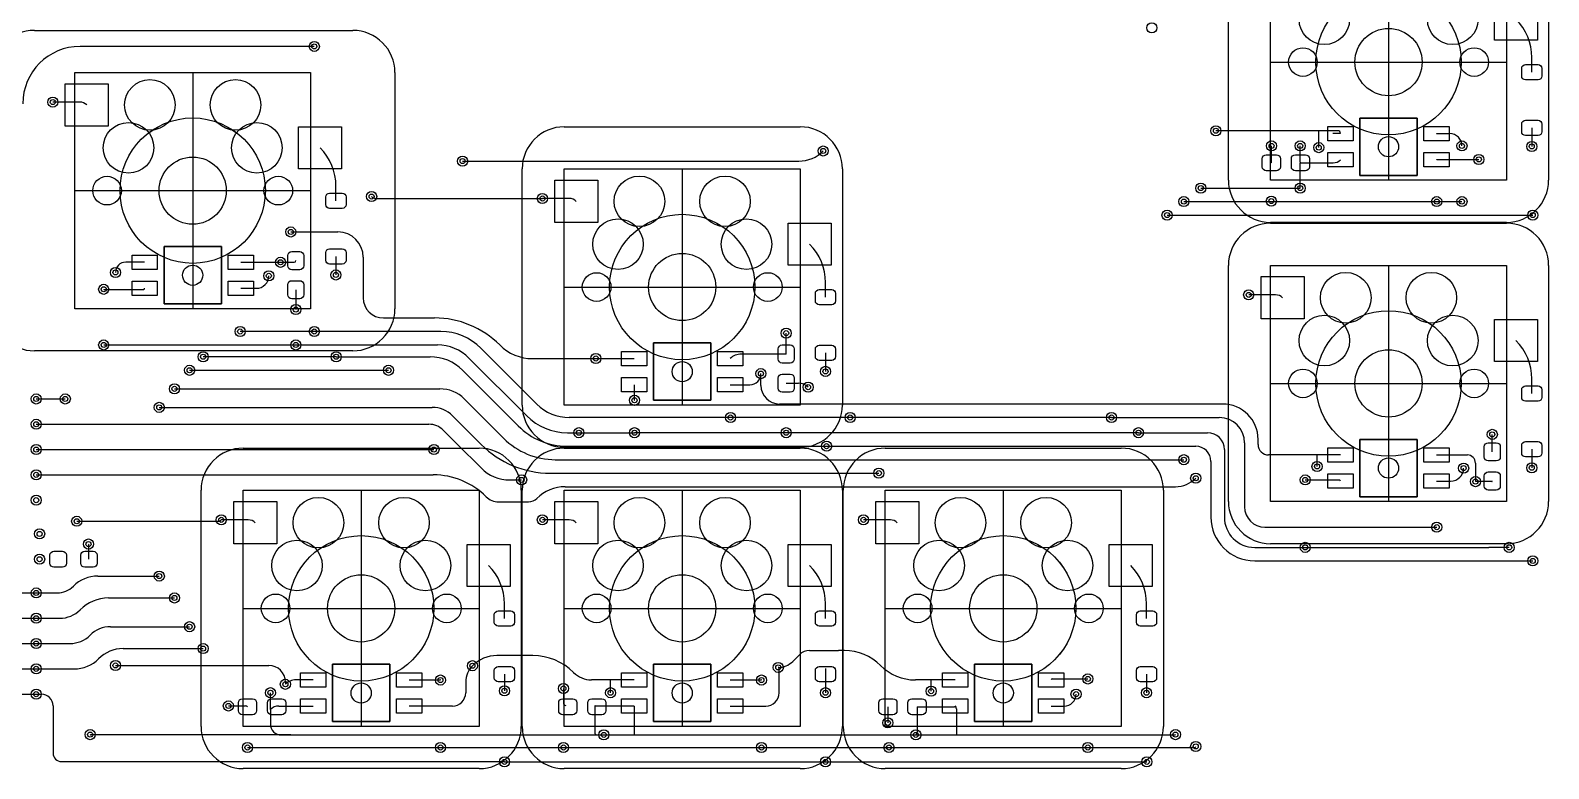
# Model space of a CAD drawing. Header units: millimetres. Extents: x -171 to 83, y -111 to 20.
# Drawn here: x -7.3 to 82.8, y -91.4 to -47.7 of the extents above; entities that cross this region are included whole.
import ezdxf

# ---------------------------------------------------------------- set-up
doc = ezdxf.new("R2010")
doc.units = ezdxf.units.MM
for name, color, linetype, lineweight, true_color in [('livello 1', 1, 'Continuous', 25, 0xff0000), ('livello 2', 3, 'Continuous', 25, 0x00ff00), ('livello 4', 18, 'Continuous', 25, 0x000000), ('livello 5', 18, 'Continuous', 25, 0x000000)]:
    doc.layers.add(name, color=color, linetype=linetype, lineweight=lineweight, true_color=true_color)

msp = doc.modelspace()

# ---------------------------------------------------------------- linework, layer by layer
at = {"layer": 'livello 1', "flags": 128}
for points in [[(73.343, -42.52945), (73.343, -56.52945)], [(66.3435, -49.52945), (80.3425, -49.52945)], [(2.382, -50.15015), (2.382, -64.15015)], [(31.431, -55.8648), (31.431, -69.8648)], [(-4.6175, -57.15015), (9.3815, -57.15015)], [(73.343, -61.57945), (73.343, -75.57945)], [(24.4315, -62.8648), (38.4305, -62.8648)], [(66.3435, -68.57945), (80.3425, -68.57945)], [(12.381, -74.91485), (12.381, -88.91485)], [(31.431, -74.91485), (31.431, -88.91485)], [(50.481, -74.91485), (50.481, -88.91485)], [(5.3815, -81.91485), (19.3805, -81.91485)], [(24.4315, -81.91485), (38.4305, -81.91485)], [(43.4815, -81.91485), (57.4805, -81.91485)]]:
    msp.add_lwpolyline(points, dxfattribs=at)
at = {"layer": 'livello 2'}
for centre in [(73.343, -49.52945), (2.382, -57.15015), (31.431, -62.8648), (73.343, -68.57945), (12.381, -81.91485), (31.431, -81.91485), (50.481, -81.91485)]:
    msp.add_circle(centre, 4.31138, dxfattribs=at)
at = {"layer": 'livello 4', "color": 133, "true_color": 0x37cbcb, "flags": 128}
for points in [[(82.178, -45.73945), (82.178, -48.23945), (79.628, -48.23945), (79.628, -45.73945), (82.178, -45.73945)], [(9.6, -48.60005), (-4.3, -48.60005)], [(81.843, -50.12945), (81.843, -49.25885)], [(82.218, -49.67945), (82.3041, -49.69665), (82.3771, -49.74545), (82.4259, -49.81835), (82.443, -49.90445), (82.443, -50.35445), (82.4259, -50.44065), (82.3771, -50.51355), (82.3041, -50.56235), (82.218, -50.57945), (81.468, -50.57945), (81.3819, -50.56235), (81.3089, -50.51355), (81.2601, -50.44065), (81.243, -50.35445), (81.243, -49.90445), (81.2601, -49.81835), (81.3089, -49.74545), (81.3819, -49.69665), (81.468, -49.67945), (82.218, -49.67945)], [(-2.633, -50.82015), (-2.633, -53.32015), (-5.183, -53.32015), (-5.183, -50.82015), (-2.633, -50.82015)], [(-4.3184, -51.90015), (-5.918, -51.90015)], [(82.218, -52.97945), (82.3041, -52.99665), (82.3771, -53.04545), (82.4259, -53.11835), (82.443, -53.20445), (82.443, -53.65445), (82.4259, -53.74065), (82.3771, -53.81355), (82.3041, -53.86235), (82.218, -53.87945), (81.468, -53.87945), (81.3819, -53.86235), (81.3089, -53.81355), (81.2601, -53.74065), (81.243, -53.65445), (81.243, -53.20445), (81.2601, -53.11835), (81.3089, -53.04545), (81.3819, -52.99665), (81.468, -52.97945), (82.218, -52.97945)], [(11.217, -53.36015), (11.217, -55.86015), (8.667, -55.86015), (8.667, -53.36015), (11.217, -53.36015)], [(69.2, -53.60005), (63.1, -53.60005)], [(70.322, -53.60005), (69.2, -53.60005)], [(69.2, -54.60005), (69.2, -53.60005)], [(71.243, -53.34605), (71.243, -54.19595), (69.743, -54.19595), (69.743, -53.34605), (71.243, -53.34605)], [(70.493, -53.77095), (70.029, -53.77095)], [(76.943, -53.34605), (76.943, -54.19595), (75.443, -54.19595), (75.443, -53.34605), (76.943, -53.34605)], [(76.193, -53.77095), (76.9709, -53.77095)], [(81.843, -53.42945), (81.843, -54.52945)], [(66.4, -55.46985), (66.4, -54.50005)], [(68.1, -55.46985), (68.1, -54.50005)], [(71.243, -54.89595), (71.243, -55.74595), (69.743, -55.74595), (69.743, -54.89595), (71.243, -54.89595)], [(76.943, -54.89595), (76.943, -55.74595), (75.443, -55.74595), (75.443, -54.89595), (76.943, -54.89595)], [(18.4, -55.40005), (38.3515, -55.40005)], [(66.925, -55.73755), (66.9069, -55.82845), (66.8554, -55.90545), (66.7784, -55.95695), (66.6875, -55.97505), (66.0875, -55.97505), (65.9966, -55.95695), (65.9196, -55.90545), (65.8681, -55.82845), (65.85, -55.73755), (65.85, -55.26255), (65.8681, -55.17165), (65.9196, -55.09465), (65.9966, -55.04315), (66.0875, -55.02505), (66.6875, -55.02505), (66.7784, -55.04315), (66.8554, -55.09465), (66.9069, -55.17165), (66.925, -55.26255), (66.925, -55.73755)], [(68.65, -55.73755), (68.6319, -55.82845), (68.5804, -55.90545), (68.5034, -55.95695), (68.4125, -55.97505), (67.8125, -55.97505), (67.7216, -55.95695), (67.6446, -55.90545), (67.5931, -55.82845), (67.575, -55.73755), (67.575, -55.26255), (67.5931, -55.17165), (67.6446, -55.09465), (67.7216, -55.04315), (67.8125, -55.02505), (68.4125, -55.02505), (68.5034, -55.04315), (68.5804, -55.09465), (68.6319, -55.17165), (68.65, -55.26255), (68.65, -55.73755)], [(68.1, -57.00005), (68.1, -55.53025)], [(68.1125, -55.50005), (70.0607, -55.50005)], [(76.2139, -55.30005), (78.7, -55.30005)], [(26.416, -56.53485), (26.416, -59.03485), (23.866, -59.03485), (23.866, -56.53485), (26.416, -56.53485)], [(11.257, -57.30025), (11.3431, -57.31735), (11.4161, -57.36615), (11.4649, -57.43905), (11.482, -57.52515), (11.482, -57.97515), (11.4649, -58.06135), (11.4161, -58.13425), (11.3431, -58.18305), (11.257, -58.20015), (10.507, -58.20015), (10.4209, -58.18305), (10.3479, -58.13425), (10.2991, -58.06135), (10.282, -57.97515), (10.282, -57.52515), (10.2991, -57.43905), (10.3479, -57.36615), (10.4209, -57.31735), (10.507, -57.30025), (11.257, -57.30025)], [(10.882, -57.75015), (10.882, -56.87955)], [(13.2772, -57.61485), (23.131, -57.61485)], [(24.7306, -57.61485), (23.131, -57.61485)], [(62.2, -57.00005), (67.1, -57.00005)], [(67.1, -57.00005), (68.1, -57.00005)], [(67.1, -57.00005), (67.4, -57.00005)], [(67.4, -57.00005), (68.1, -57.00005)], [(61.2, -57.80005), (76.2, -57.80005)], [(76.2, -57.80005), (77.7, -57.80005)], [(40.266, -59.07485), (40.266, -61.57485), (37.716, -61.57485), (37.716, -59.07485), (40.266, -59.07485)], [(60.2, -58.60005), (81.9, -58.60005)], [(8.2, -59.60005), (11, -59.60005)], [(-1.218, -61.81665), (-1.218, -60.96675), (0.282, -60.96675), (0.282, -61.81665), (-1.218, -61.81665)], [(4.482, -61.81665), (4.482, -60.96675), (5.982, -60.96675), (5.982, -61.81665), (4.482, -61.81665)], [(8.7375, -60.76255), (8.8284, -60.78065), (8.9054, -60.83215), (8.9569, -60.90915), (8.975, -61.00005), (8.975, -61.60005), (8.9569, -61.69095), (8.9054, -61.76795), (8.8284, -61.81945), (8.7375, -61.83755), (8.2625, -61.83755), (8.1716, -61.81945), (8.0946, -61.76795), (8.0431, -61.69095), (8.025, -61.60005), (8.025, -61.00005), (8.0431, -60.90915), (8.0946, -60.83215), (8.1716, -60.78065), (8.2625, -60.76255), (8.7375, -60.76255)], [(11.257, -60.60015), (11.3431, -60.61735), (11.4161, -60.66615), (11.4649, -60.73905), (11.482, -60.82515), (11.482, -61.27515), (11.4649, -61.36135), (11.4161, -61.43425), (11.3431, -61.48305), (11.257, -61.50015), (10.507, -61.50015), (10.4209, -61.48305), (10.3479, -61.43425), (10.2991, -61.36135), (10.282, -61.27515), (10.282, -60.82515), (10.2991, -60.73905), (10.3479, -60.66615), (10.4209, -60.61735), (10.507, -60.60015), (11.257, -60.60015)], [(10.882, -61.05015), (10.882, -62.15015)], [(12.5, -61.10005), (12.5, -63.50005)], [(-0.468, -61.39165), (-1.5917, -61.39165)], [(5.232, -61.39165), (8.4083, -61.39165)], [(-2.9, -63.00005), (-2.8982, -63.00185)], [(-2.8982, -63.00185), (-0.5102, -63.00185)], [(-1.218, -63.36665), (-1.218, -62.51665), (0.282, -62.51665), (0.282, -63.36665), (-1.218, -63.36665)], [(4.482, -63.36665), (4.482, -62.51665), (5.982, -62.51665), (5.982, -63.36665), (4.482, -63.36665)], [(5.232, -62.94165), (6.1583, -62.94165)], [(8.7375, -62.48755), (8.8284, -62.50565), (8.9054, -62.55715), (8.9569, -62.63415), (8.975, -62.72505), (8.975, -63.32505), (8.9569, -63.41595), (8.9054, -63.49295), (8.8284, -63.54445), (8.7375, -63.56255), (8.2625, -63.56255), (8.1716, -63.54445), (8.0946, -63.49295), (8.0431, -63.41595), (8.025, -63.32505), (8.025, -62.72505), (8.0431, -62.63415), (8.0946, -62.55715), (8.1716, -62.50565), (8.2625, -62.48755), (8.7375, -62.48755)], [(8.5, -63.02505), (8.5, -64.20005)], [(40.306, -63.01485), (40.3921, -63.03195), (40.4651, -63.08075), (40.5139, -63.15375), (40.531, -63.23985), (40.531, -63.68985), (40.5139, -63.77595), (40.4651, -63.84895), (40.3921, -63.89775), (40.306, -63.91485), (39.556, -63.91485), (39.4699, -63.89775), (39.3969, -63.84895), (39.3481, -63.77595), (39.331, -63.68985), (39.331, -63.23985), (39.3481, -63.15375), (39.3969, -63.08075), (39.4699, -63.03195), (39.556, -63.01485), (40.306, -63.01485)], [(39.931, -63.46485), (39.931, -62.59425)], [(68.328, -62.24945), (68.328, -64.74945), (65.778, -64.74945), (65.778, -62.24945), (68.328, -62.24945)], [(66.6426, -63.32945), (65.043, -63.32945)], [(13.7, -64.70005), (16.7373, -64.70005)], [(82.178, -64.78945), (82.178, -67.28945), (79.628, -67.28945), (79.628, -64.78945), (82.178, -64.78945)], [(17.1, -65.50005), (5.2, -65.50005)], [(37.6, -66.83755), (37.6, -65.60005)], [(-2.9, -66.30005), (16.9, -66.30005)], [(22.8, -69.80005), (19.4899, -66.48995)], [(37.8375, -66.30005), (37.9284, -66.31815), (38.0054, -66.36965), (38.0569, -66.44665), (38.075, -66.53755), (38.075, -67.13755), (38.0569, -67.22845), (38.0054, -67.30545), (37.9284, -67.35695), (37.8375, -67.37505), (37.3625, -67.37505), (37.2716, -67.35695), (37.1946, -67.30545), (37.1431, -67.22845), (37.125, -67.13755), (37.125, -66.53755), (37.1431, -66.44665), (37.1946, -66.36965), (37.2716, -66.31815), (37.3625, -66.30005), (37.8375, -66.30005)], [(40.306, -66.31485), (40.3921, -66.33195), (40.4651, -66.38075), (40.5139, -66.45375), (40.531, -66.53985), (40.531, -66.98985), (40.5139, -67.07595), (40.4651, -67.14895), (40.3921, -67.19775), (40.306, -67.21485), (39.556, -67.21485), (39.4699, -67.19775), (39.3969, -67.14895), (39.3481, -67.07595), (39.331, -66.98985), (39.331, -66.53985), (39.3481, -66.45375), (39.3969, -66.38075), (39.4699, -66.33195), (39.556, -66.31485), (40.306, -66.31485)], [(10.9, -67.00005), (3, -67.00005)], [(10.9, -67.00005), (16.4686, -67.00005)], [(18.7778, -67.07785), (22.2, -70.50005)], [(22.5466, -67.10635), (28.581, -67.10635)], [(27.831, -67.53135), (27.831, -66.68135), (29.331, -66.68135), (29.331, -67.53135), (27.831, -67.53135)], [(33.531, -67.53135), (33.531, -66.68135), (35.031, -66.68135), (35.031, -67.53135), (33.531, -67.53135)], [(37.6, -66.83755), (34.9299, -66.83755)], [(39.931, -66.76485), (39.931, -67.86485)], [(2.2, -67.80005), (14, -67.80005)], [(18.4, -67.80005), (21.6979, -71.09795)], [(27.831, -69.08135), (27.831, -68.23135), (29.331, -68.23135), (29.331, -69.08135), (27.831, -69.08135)], [(33.531, -69.08135), (33.531, -68.23135), (35.031, -68.23135), (35.031, -69.08135), (33.531, -69.08135)], [(36.1, -68.70005), (36.1, -68.00005)], [(37.8375, -68.02505), (37.9284, -68.04315), (38.0054, -68.09465), (38.0569, -68.17165), (38.075, -68.26255), (38.075, -68.86255), (38.0569, -68.95345), (38.0054, -69.03045), (37.9284, -69.08195), (37.8375, -69.10005), (37.3625, -69.10005), (37.2716, -69.08195), (37.1946, -69.03045), (37.1431, -68.95345), (37.125, -68.86255), (37.125, -68.26255), (37.1431, -68.17165), (37.1946, -68.09465), (37.2716, -68.04315), (37.3625, -68.02505), (37.8375, -68.02505)], [(81.843, -69.17945), (81.843, -68.30885)], [(1.3, -68.90005), (17.0515, -68.90005)], [(28.581, -68.65635), (28.581, -69.56185)], [(34.281, -68.65635), (35.4437, -68.65635)], [(37.6, -68.56255), (38.3266, -68.56255)], [(82.218, -68.72945), (82.3041, -68.74665), (82.3771, -68.79545), (82.4259, -68.86835), (82.443, -68.95445), (82.443, -69.40445), (82.4259, -69.49065), (82.3771, -69.56355), (82.3041, -69.61235), (82.218, -69.62945), (81.468, -69.62945), (81.3819, -69.61235), (81.3089, -69.56355), (81.2601, -69.49065), (81.243, -69.40445), (81.243, -68.95445), (81.2601, -68.86835), (81.3089, -68.79545), (81.3819, -68.74665), (81.468, -68.72945), (82.218, -68.72945)], [(-6.9, -69.50005), (-5.178, -69.50005)], [(0.4, -70.00005), (16.5929, -70.00005)], [(18.5, -69.50005), (20.8272, -71.82725)], [(63.5, -69.80005), (37.2, -69.80005)], [(-6.9, -71.00005), (16.4, -71.00005)], [(17.8, -70.50005), (19.5029, -72.20295)], [(56.9, -70.60005), (24.7314, -70.60005)], [(56.9, -70.60005), (63.3, -70.60005)], [(17.2536, -71.35365), (18.1, -72.20005)], [(24.6142, -71.50005), (28.6, -71.50005)], [(37.6, -71.50005), (28.6, -71.50005)], [(58.5, -71.50005), (37.6, -71.50005)], [(58.5, -71.50005), (62.6, -71.50005)], [(65.6, -72.20005), (65.6, -71.90005)], [(79.5, -72.63755), (79.5, -71.60005)], [(82.218, -72.02945), (82.3041, -72.04665), (82.3771, -72.09545), (82.4259, -72.16835), (82.443, -72.25445), (82.443, -72.70445), (82.4259, -72.79065), (82.3771, -72.86355), (82.3041, -72.91235), (82.218, -72.92945), (81.468, -72.92945), (81.3819, -72.91235), (81.3089, -72.86355), (81.2601, -72.79065), (81.243, -72.70445), (81.243, -72.25445), (81.2601, -72.16835), (81.3089, -72.09545), (81.3819, -72.04665), (81.468, -72.02945), (82.218, -72.02945)], [(-6.9, -72.50005), (16.7, -72.50005)], [(18.1, -72.20005), (19.4929, -73.59295)], [(24.6, -72.30005), (40, -72.30005)], [(40, -72.30005), (61.9, -72.30005)], [(63.6, -72.50005), (63.6, -76.50005)], [(64.8, -72.10005), (64.8, -74.30005)], [(69.1, -72.82095), (66.2209, -72.82095)], [(70.493, -72.82095), (69.1, -72.82095)], [(69.1, -73.50005), (69.1, -72.82095)], [(69.743, -73.24595), (69.743, -72.39595), (71.243, -72.39595), (71.243, -73.24595), (69.743, -73.24595)], [(75.443, -73.24595), (75.443, -72.39595), (76.943, -72.39595), (76.943, -73.24595), (75.443, -73.24595)], [(76.193, -72.82095), (78.0209, -72.82095)], [(79.2625, -73.17505), (79.1716, -73.15695), (79.0946, -73.10545), (79.0431, -73.02845), (79.025, -72.93755), (79.025, -72.33755), (79.0431, -72.24665), (79.0946, -72.16965), (79.1716, -72.11815), (79.2625, -72.10005), (79.7375, -72.10005), (79.8284, -72.11815), (79.9054, -72.16965), (79.9569, -72.24665), (79.975, -72.33755), (79.975, -72.93755), (79.9569, -73.02845), (79.9054, -73.10545), (79.8284, -73.15695), (79.7375, -73.17505), (79.2625, -73.17505)], [(81.843, -72.47945), (81.843, -73.57945)], [(23.9, -73.10005), (61.2, -73.10005)], [(62.8, -73.20005), (62.8, -76.50005)], [(78.5, -73.30005), (78.5, -74.40005)], [(79.2625, -74.90005), (79.1716, -74.88195), (79.0946, -74.83045), (79.0431, -74.75345), (79.025, -74.66255), (79.025, -74.06255), (79.0431, -73.97165), (79.0946, -73.89465), (79.1716, -73.84315), (79.2625, -73.82505), (79.7375, -73.82505), (79.8284, -73.84315), (79.9054, -73.89465), (79.9569, -73.97165), (79.975, -74.06255), (79.975, -74.66255), (79.9569, -74.75345), (79.9054, -74.83045), (79.8284, -74.88195), (79.7375, -74.90005), (79.2625, -74.90005)], [(-6.9, -74.00005), (16.6615, -74.00005)], [(21.2, -74.30005), (21.9, -74.30005)], [(23.6, -73.90005), (43.1, -73.90005)], [(24.4899, -74.70005), (25.2, -74.70005)], [(25.2, -74.70005), (60.6929, -74.70005)], [(64.8, -74.30005), (64.8, -75.90005)], [(68.4, -74.30005), (68.401, -74.29905)], [(68.401, -74.29905), (70.4364, -74.29905)], [(69.743, -74.79595), (69.743, -73.94595), (71.243, -73.94595), (71.243, -74.79595), (69.743, -74.79595)], [(75.443, -74.79595), (75.443, -73.94595), (76.943, -73.94595), (76.943, -74.79595), (75.443, -74.79595)], [(76.193, -74.37095), (77.029, -74.37095)], [(79.4625, -74.40005), (78.5, -74.40005)], [(7.366, -75.58485), (7.366, -78.08485), (4.816, -78.08485), (4.816, -75.58485), (7.366, -75.58485)], [(20.5243, -75.60005), (22.3172, -75.60005)], [(26.416, -75.58485), (26.416, -78.08485), (23.866, -78.08485), (23.866, -75.58485), (26.416, -75.58485)], [(45.466, -75.58485), (45.466, -78.08485), (42.916, -78.08485), (42.916, -75.58485), (45.466, -75.58485)], [(-4.5, -76.75005), (3.8754, -76.75005)], [(5.6806, -76.66495), (4.081, -76.66495)], [(24.7306, -76.66495), (23.131, -76.66495)], [(43.7806, -76.66495), (42.181, -76.66495)], [(66, -77.10005), (76.2, -77.10005)], [(-3.775, -79.00005), (-3.775, -78.16045)], [(21.216, -78.12485), (21.216, -80.62485), (18.666, -80.62485), (18.666, -78.12485), (21.216, -78.12485)], [(40.266, -78.12485), (40.266, -80.62485), (37.716, -80.62485), (37.716, -78.12485), (40.266, -78.12485)], [(59.316, -78.12485), (59.316, -80.62485), (56.766, -80.62485), (56.766, -78.12485), (59.316, -78.12485)], [(65.4, -78.30005), (79.3, -78.30005)], [(80.5, -78.30005), (79.3, -78.30005)], [(-6.0875, -78.76255), (-6.0694, -78.67165), (-6.0179, -78.59465), (-5.9409, -78.54315), (-5.85, -78.52505), (-5.35, -78.52505), (-5.2591, -78.54315), (-5.1821, -78.59465), (-5.1306, -78.67165), (-5.1125, -78.76255), (-5.1125, -79.23755), (-5.1306, -79.32845), (-5.1821, -79.40545), (-5.2591, -79.45695), (-5.35, -79.47505), (-5.85, -79.47505), (-5.9409, -79.45695), (-6.0179, -79.40545), (-6.0694, -79.32845), (-6.0875, -79.23755), (-6.0875, -78.76255)], [(-4.2625, -78.76255), (-4.2444, -78.67165), (-4.1929, -78.59465), (-4.1159, -78.54315), (-4.025, -78.52505), (-3.525, -78.52505), (-3.4341, -78.54315), (-3.3571, -78.59465), (-3.3056, -78.67165), (-3.2875, -78.76255), (-3.2875, -79.23755), (-3.3056, -79.32845), (-3.3571, -79.40545), (-3.4341, -79.45695), (-3.525, -79.47505), (-4.025, -79.47505), (-4.1159, -79.45695), (-4.1929, -79.40545), (-4.2444, -79.32845), (-4.2625, -79.23755), (-4.2625, -78.76255)], [(65.4, -79.10005), (81.9, -79.10005)], [(-3.2515, -80.00005), (0.4, -80.00005)], [(-8.4, -81.00005), (-5.6657, -81.00005)], [(-2.6101, -81.30005), (1.3, -81.30005)], [(20.881, -82.51485), (20.881, -81.64425)], [(39.931, -82.51485), (39.931, -81.64425)], [(58.981, -82.51485), (58.981, -81.64425)], [(-8.4, -82.50005), (-5.5071, -82.50005)], [(21.256, -82.06495), (21.3421, -82.08205), (21.4151, -82.13085), (21.4639, -82.20375), (21.481, -82.28995), (21.481, -82.73985), (21.4639, -82.82605), (21.4151, -82.89895), (21.3421, -82.94775), (21.256, -82.96485), (20.506, -82.96485), (20.4199, -82.94775), (20.3469, -82.89895), (20.2981, -82.82605), (20.281, -82.73985), (20.281, -82.28995), (20.2981, -82.20375), (20.3469, -82.13085), (20.4199, -82.08205), (20.506, -82.06495), (21.256, -82.06495)], [(40.306, -82.06495), (40.3921, -82.08205), (40.4651, -82.13085), (40.5139, -82.20375), (40.531, -82.28995), (40.531, -82.73985), (40.5139, -82.82605), (40.4651, -82.89895), (40.3921, -82.94775), (40.306, -82.96485), (39.556, -82.96485), (39.4699, -82.94775), (39.3969, -82.89895), (39.3481, -82.82605), (39.331, -82.73985), (39.331, -82.28995), (39.3481, -82.20375), (39.3969, -82.13085), (39.4699, -82.08205), (39.556, -82.06495), (40.306, -82.06495)], [(59.356, -82.06495), (59.4421, -82.08205), (59.5151, -82.13085), (59.5639, -82.20375), (59.581, -82.28995), (59.581, -82.73985), (59.5639, -82.82605), (59.5151, -82.89895), (59.4421, -82.94775), (59.356, -82.96485), (58.606, -82.96485), (58.5199, -82.94775), (58.4469, -82.89895), (58.3981, -82.82605), (58.381, -82.73985), (58.381, -82.28995), (58.3981, -82.20375), (58.4469, -82.13085), (58.5199, -82.08205), (58.606, -82.06495), (59.356, -82.06495)], [(-2.4929, -83.00005), (2.2, -83.00005)], [(-8.4, -84.00005), (-6.9, -84.00005)], [(-6.9, -84.00005), (-4.9071, -84.00005)], [(-1.7515, -84.30005), (3, -84.30005)], [(37.9846, -85.06135), (38.381, -84.66495)], [(38.9846, -84.41495), (40.7, -84.41495)], [(41.0631, -84.41495), (40.7, -84.41495)], [(-8.4, -85.50005), (-6.9, -85.50005)], [(-6.9, -85.50005), (-4.6485, -85.50005)], [(-2.2, -85.30005), (6.9, -85.30005)], [(21.256, -85.36485), (21.3421, -85.38205), (21.4151, -85.43085), (21.4639, -85.50375), (21.481, -85.58985), (21.481, -86.03995), (21.4639, -86.12605), (21.4151, -86.19895), (21.3421, -86.24775), (21.256, -86.26485), (20.506, -86.26485), (20.4199, -86.24775), (20.3469, -86.19895), (20.2981, -86.12605), (20.281, -86.03995), (20.281, -85.58985), (20.2981, -85.50375), (20.3469, -85.43085), (20.4199, -85.38205), (20.506, -85.36485), (21.256, -85.36485)], [(22.5668, -84.71485), (20.4295, -84.71485)], [(37.181, -86.91495), (37.181, -85.46485)], [(40.306, -85.36485), (40.3921, -85.38205), (40.4651, -85.43085), (40.5139, -85.50375), (40.531, -85.58985), (40.531, -86.03995), (40.5139, -86.12605), (40.4651, -86.19895), (40.3921, -86.24775), (40.306, -86.26485), (39.556, -86.26485), (39.4699, -86.24775), (39.3969, -86.19895), (39.3481, -86.12605), (39.331, -86.03995), (39.331, -85.58985), (39.3481, -85.50375), (39.3969, -85.43085), (39.4699, -85.38205), (39.556, -85.36485), (40.306, -85.36485)], [(39.931, -85.47035), (39.931, -86.57035)], [(59.356, -85.36485), (59.4421, -85.38205), (59.5151, -85.43085), (59.5639, -85.50375), (59.581, -85.58985), (59.581, -86.03995), (59.5639, -86.12605), (59.5151, -86.19895), (59.4421, -86.24775), (59.356, -86.26485), (58.606, -86.26485), (58.5199, -86.24775), (58.4469, -86.19895), (58.3981, -86.12605), (58.381, -86.03995), (58.381, -85.58985), (58.3981, -85.50375), (58.4469, -85.43085), (58.5199, -85.38205), (58.606, -85.36485), (59.356, -85.36485)], [(7.881, -86.28105), (7.881, -86.41495)], [(9.531, -86.15645), (8.5051, -86.15645)], [(10.281, -85.73135), (10.281, -86.58135), (8.781, -86.58135), (8.781, -85.73135), (10.281, -85.73135)], [(15.981, -85.73135), (15.981, -86.58135), (14.481, -86.58135), (14.481, -85.73135), (15.981, -85.73135)], [(15.231, -86.15645), (17.0725, -86.15645)], [(18.581, -86.28055), (18.581, -86.91495)], [(20.881, -85.81495), (20.881, -86.80005)], [(27.181, -86.15645), (26.0469, -86.15645)], [(27.181, -86.91495), (27.181, -86.15645)], [(28.581, -86.15645), (27.181, -86.15645)], [(29.331, -85.73135), (29.331, -86.58135), (27.831, -86.58135), (27.831, -85.73135), (29.331, -85.73135)], [(35.031, -85.73135), (35.031, -86.58135), (33.531, -86.58135), (33.531, -85.73135), (35.031, -85.73135)], [(34.281, -86.15645), (36.1225, -86.15645)], [(39.931, -85.81495), (39.931, -86.91495)], [(46.2, -86.15645), (45.2674, -86.15645)], [(47.631, -86.15645), (46.2, -86.15645)], [(46.2, -86.82455), (46.2, -86.15645)], [(48.381, -85.73135), (48.381, -86.58135), (46.881, -86.58135), (46.881, -85.73135), (48.381, -85.73135)], [(54.081, -85.73135), (54.081, -86.58135), (52.581, -86.58135), (52.581, -85.73135), (54.081, -85.73135)], [(53.3873, -86.10005), (55.5, -86.10005)], [(58.981, -85.81495), (58.981, -86.91495)], [(-8.4, -87.00005), (-6.6, -87.00005)], [(6.175, -87.98755), (6.1569, -88.07845), (6.1054, -88.15545), (6.0284, -88.20695), (5.9375, -88.22505), (5.3375, -88.22505), (5.2466, -88.20695), (5.1696, -88.15545), (5.1181, -88.07845), (5.1, -87.98755), (5.1, -87.51255), (5.1181, -87.42165), (5.1696, -87.34465), (5.2466, -87.29315), (5.3375, -87.27505), (5.9375, -87.27505), (6.0284, -87.29315), (6.1054, -87.34465), (6.1569, -87.42165), (6.175, -87.51255), (6.175, -87.98755)], [(7.9, -87.98755), (7.8819, -88.07845), (7.8304, -88.15545), (7.7534, -88.20695), (7.6625, -88.22505), (7.0625, -88.22505), (6.9716, -88.20695), (6.8946, -88.15545), (6.8431, -88.07845), (6.825, -87.98755), (6.825, -87.51255), (6.8431, -87.42165), (6.8946, -87.34465), (6.9716, -87.29315), (7.0625, -87.27505), (7.6625, -87.27505), (7.7534, -87.29315), (7.8304, -87.34465), (7.8819, -87.42165), (7.9, -87.51255), (7.9, -87.98755)], [(6.9935, -87.91495), (6.9935, -86.91495)], [(10.281, -87.28145), (10.281, -88.13135), (8.781, -88.13135), (8.781, -87.28145), (10.281, -87.28145)], [(15.981, -87.28145), (15.981, -88.13135), (14.481, -88.13135), (14.481, -87.28145), (15.981, -87.28145)], [(25.175, -87.98755), (25.1569, -88.07845), (25.1054, -88.15545), (25.0284, -88.20695), (24.9375, -88.22505), (24.3375, -88.22505), (24.2466, -88.20695), (24.1696, -88.15545), (24.1181, -88.07845), (24.1, -87.98755), (24.1, -87.51255), (24.1181, -87.42165), (24.1696, -87.34465), (24.2466, -87.29315), (24.3375, -87.27505), (24.9375, -87.27505), (25.0284, -87.29315), (25.1054, -87.34465), (25.1569, -87.42165), (25.175, -87.51255), (25.175, -87.98755)], [(24.381, -86.66495), (24.381, -87.52735)], [(26.9, -87.98755), (26.8819, -88.07845), (26.8304, -88.15545), (26.7534, -88.20695), (26.6625, -88.22505), (26.0625, -88.22505), (25.9716, -88.20695), (25.8946, -88.15545), (25.8431, -88.07845), (25.825, -87.98755), (25.825, -87.51255), (25.8431, -87.42165), (25.8946, -87.34465), (25.9716, -87.29315), (26.0625, -87.27505), (26.6625, -87.27505), (26.7534, -87.29315), (26.8304, -87.34465), (26.8819, -87.42165), (26.9, -87.51255), (26.9, -87.98755)], [(29.331, -87.28145), (29.331, -88.13135), (27.831, -88.13135), (27.831, -87.28145), (29.331, -87.28145)], [(35.031, -87.28145), (35.031, -88.13135), (33.531, -88.13135), (33.531, -87.28145), (35.031, -87.28145)], [(44.175, -87.98755), (44.1569, -88.07845), (44.1054, -88.15545), (44.0284, -88.20695), (43.9375, -88.22505), (43.3375, -88.22505), (43.2466, -88.20695), (43.1696, -88.15545), (43.1181, -88.07845), (43.1, -87.98755), (43.1, -87.51255), (43.1181, -87.42165), (43.1696, -87.34465), (43.2466, -87.29315), (43.3375, -87.27505), (43.9375, -87.27505), (44.0284, -87.29315), (44.1054, -87.34465), (44.1569, -87.42165), (44.175, -87.51255), (44.175, -87.98755)], [(45.9, -87.98755), (45.8819, -88.07845), (45.8304, -88.15545), (45.7534, -88.20695), (45.6625, -88.22505), (45.0625, -88.22505), (44.9716, -88.20695), (44.8946, -88.15545), (44.8431, -88.07845), (44.825, -87.98755), (44.825, -87.51255), (44.8431, -87.42165), (44.8946, -87.34465), (44.9716, -87.29315), (45.0625, -87.27505), (45.6625, -87.27505), (45.7534, -87.29315), (45.8304, -87.34465), (45.8819, -87.42165), (45.9, -87.51255), (45.9, -87.98755)], [(48.381, -87.28145), (48.381, -88.13135), (46.881, -88.13135), (46.881, -87.28145), (48.381, -87.28145)], [(54.081, -87.28145), (54.081, -88.13135), (52.581, -88.13135), (52.581, -87.28145), (54.081, -87.28145)], [(-5.9, -87.70005), (-5.9, -90.50005)], [(4.5, -87.70005), (5.5168, -87.70005)], [(6.9935, -87.91495), (6.9935, -88.77735)], [(7.4969, -87.70635), (9.531, -87.70635)], [(17.7895, -87.70635), (15.231, -87.70635)], [(26.2435, -87.66495), (26.2435, -89.27735)], [(28.581, -87.70635), (26.285, -87.70635)], [(28.581, -87.70635), (28.581, -89.36485)], [(34.281, -87.70635), (36.3895, -87.70635)], [(43.6375, -87.75005), (43.6375, -88.70005)], [(45.3625, -87.75005), (47.5873, -87.75005)], [(45.3625, -87.75005), (45.3625, -89.26405)], [(47.7, -87.87295), (47.7, -89.41495)], [(53.331, -87.70635), (54.0936, -87.70635)], [(8.2, -89.41495), (-3.6641, -89.41495)], [(7.631, -89.41495), (8.2, -89.41495)], [(8.2, -89.41495), (26.381, -89.41495)], [(26.381, -89.41495), (26.781, -89.41495)], [(26.781, -89.41495), (28.631, -89.41495)], [(28.631, -89.41495), (45.3, -89.41495)], [(45.3, -89.41495), (47.7, -89.41495)], [(47.7, -89.41495), (60.662, -89.41495)], [(5.631, -90.16495), (43.7, -90.16495)], [(43.7, -90.16495), (55.5, -90.16495)], [(55.5, -90.16495), (61.8351, -90.16495)], [(-5.4, -91.00005), (20.8661, -91.00005)], [(20.881, -91.01485), (59, -91.01485)]]:
    msp.add_lwpolyline(points, dxfattribs=at)
for points in [[(81.843, -49.25885, 0.19890481), (80.903, -46.98955)], [(-4.3, -48.60005, 0.41421356), (-7.7, -52.00005)], [(-3.908, -52.07015, 0.19885549), (-4.3184, -51.90025)], [(70.493, -53.77095, 0.41421356), (70.3221, -53.60005)], [(76.193, -53.77095, 0.30634191), (76.216, -53.80145)], [(77.7, -54.50005, 0.41425374), (76.9709, -53.77105)], [(10.882, -56.87955, 0.19890481), (9.942, -54.61025)], [(38.3515, -55.40005, 0.19891175), (39.8, -54.80005)], [(66.3875, -55.50005, 0.19893569), (66.4, -55.46985)], [(68.1, -55.46985, 0.19893569), (68.1125, -55.50005)], [(68.1125, -55.50005, 0.19893569), (68.1, -55.53025)], [(70.0607, -55.50005, 0.19894134), (70.493, -55.32095)], [(76.2139, -55.30005, 0.41421356), (76.193, -55.32095)], [(13, -57.50005, 0.1989728), (13.2772, -57.61485)], [(25.141, -57.78485, 0.19891111), (24.7306, -57.61485)], [(12.5, -61.10005, 0.41421356), (11, -59.60005)], [(39.931, -62.59425, 0.19891291), (38.991, -60.32485)], [(-1.5917, -61.39165, 0.41416542), (-2.2, -62.00005)], [(8.4084, -61.39175, 0.41389437), (8.5, -61.30005)], [(-0.5102, -63.00185, 0.28805365), (-0.468, -62.94165)], [(6.1584, -62.94165, 0.41421356), (6.9, -62.20005)], [(12.5, -63.50005, 0.41421356), (13.7, -64.70005)], [(67.053, -63.49945, 0.19885549), (66.6426, -63.32955)], [(20.6, -66.30005, 0.19891203), (16.7373, -64.70005)], [(19.49, -66.48995, 0.19891461), (17.1, -65.50005)], [(18.7778, -67.07785, 0.19892089), (16.9, -66.30005)], [(20.6, -66.30005, 0.19891268), (22.5466, -67.10635)], [(81.843, -68.30885, 0.19890481), (80.903, -66.03955)], [(18.4, -67.80005, 0.19891284), (16.4686, -67.00005)], [(34.9299, -66.83755, 0.19891039), (34.281, -67.10635)], [(35.4437, -68.65635, 0.41421356), (36.1, -68.00005)], [(18.5, -69.50005, 0.19891175), (17.0515, -68.90005)], [(36.1, -68.70005, 0.41421356), (37.2, -69.80005)], [(38.9, -68.80005, 0.1989137), (38.3266, -68.56255)], [(17.8, -70.50005, 0.19891219), (16.5929, -70.00005)], [(22.8, -69.80005, 0.19891284), (24.7314, -70.60005)], [(28.581, -69.56185, 0.41421356), (28.6, -69.58085)], [(65.6, -71.90005, 0.41421356), (63.5, -69.80005)], [(17.2536, -71.35365, 0.19892777), (16.4, -71.00005)], [(21.6979, -71.09795, 0.19891208), (24.6, -72.30005)], [(22.2, -70.50005, 0.19891219), (24.6142, -71.50005)], [(64.8, -72.10005, 0.41421356), (63.3, -70.60005)], [(20.8272, -71.82725, 0.19891225), (23.9, -73.10005)], [(63.6, -72.50005, 0.41421356), (62.6, -71.50005)], [(19.5029, -72.20295, 0.19891561), (23.6, -73.90005)], [(62.8, -73.20005, 0.41421356), (61.9, -72.30005)], [(65.6, -72.20005, 0.41411924), (66.2209, -72.82095)], [(78.5, -73.30005, 0.41421356), (78.021, -72.82105)], [(19.4929, -73.59295, 0.19891254), (21.2, -74.30005)], [(77.0291, -74.37095, 0.41421356), (77.8, -73.60005)], [(19.8, -75.30005, 0.19891259), (16.6615, -74.00005)], [(24.4899, -74.70005, 0.19891144), (22.8, -75.40005)], [(60.6929, -74.70005, 0.19891219), (61.9, -74.20005)], [(70.493, -74.37095, 0.33145573), (70.4364, -74.29905)], [(79.4625, -74.40005, 0.41421356), (79.5, -74.36255)], [(19.8, -75.30005, 0.19891393), (20.5243, -75.60005)], [(22.3172, -75.60005, 0.19890958), (22.8, -75.40005)], [(62.8, -76.50005, 0.41421356), (65.4, -79.10005)], [(63.6, -76.50005, 0.41421356), (65.4, -78.30005)], [(64.8, -75.90005, 0.41421356), (66, -77.10005)], [(3.8754, -76.75005, 0.19897248), (4.081, -76.66485)], [(6.091, -76.83485, 0.19885549), (5.6806, -76.66495)], [(25.141, -76.83485, 0.19885549), (24.7306, -76.66495)], [(44.191, -76.83485, 0.19885549), (43.7806, -76.66495)], [(-3.775, -78.16045, 0.19893569), (-3.8, -78.10005)], [(-3.2515, -80.00005, 0.19891175), (-4.7, -80.60005)], [(20.881, -81.64425, 0.19890481), (19.941, -79.37495)], [(39.931, -81.64425, 0.19890481), (38.991, -79.37495)], [(58.981, -81.64425, 0.19890481), (58.041, -79.37495)], [(-5.6657, -81.00005, 0.19891284), (-4.7, -80.60005)], [(-2.6101, -81.30005, 0.19890244), (-4.3, -82.00005)], [(-5.5071, -82.50005, 0.19891219), (-4.3, -82.00005)], [(-4.9071, -84.00005, 0.19891219), (-3.7, -83.50005)], [(-2.4929, -83.00005, 0.19891219), (-3.7, -83.50005)], [(-1.7515, -84.30005, 0.19891175), (-3.2, -84.90005)], [(38.9846, -84.41485, 0.19892742), (38.381, -84.66495)], [(43.2, -85.30005, 0.19891354), (41.0631, -84.41495)], [(-4.6485, -85.50005, 0.19891175), (-3.2, -84.90005)], [(7.881, -86.28105, 0.41421356), (6.9, -85.30005)], [(18.981, -85.31485, 0.19891284), (18.581, -86.28055)], [(20.4295, -84.71495, 0.19891175), (18.981, -85.31495)], [(24.981, -85.71485, 0.19890273), (22.5668, -84.71495)], [(37.131, -85.41485, 0.19891885), (37.9846, -85.06135)], [(37.181, -85.46485, 0.41362848), (37.131, -85.41495)], [(43.2, -85.30005, 0.19890666), (45.2674, -86.15635)], [(8.5051, -86.15635, 0.19892587), (7.881, -86.41495)], [(17.081, -86.16485, 0.40745719), (17.0725, -86.15635)], [(24.981, -85.71485, 0.19892738), (26.0469, -86.15635)], [(36.131, -86.16485, 0.40745719), (36.1225, -86.15635)], [(53.3874, -86.10005, 0.41421356), (53.331, -86.15645)], [(-5.9, -87.70005, 0.41421356), (-6.6, -87.00005)], [(17.7895, -87.70635, 0.41421356), (18.581, -86.91485)], [(36.3895, -87.70635, 0.41421356), (37.181, -86.91485)], [(54.0937, -87.70635, 0.41421356), (54.8, -87.00005)], [(5.6375, -87.75005, 0.19890958), (5.5168, -87.70005)], [(7.4969, -87.70635, 0.19892978), (6.9935, -87.91495)], [(24.381, -87.52745, 0.41378806), (24.5185, -87.66495)], [(26.2436, -87.66495, 0.41280443), (26.285, -87.70635)], [(47.5873, -87.75005, 0.41421356), (47.631, -87.70635)], [(47.7, -87.87295, 0.19880571), (47.631, -87.70645)], [(6.9936, -88.77745, 0.41425952), (7.631, -89.41495)], [(-3.7, -89.40005, 0.19906188), (-3.6641, -89.41485)], [(26.2435, -89.27745, 0.41378806), (26.381, -89.41495)], [(28.581, -89.36495, 0.41421356), (28.631, -89.41495)], [(45.3, -89.41495, 0.1989148), (45.3625, -89.26405)], [(60.662, -89.41495, 0.19927402), (60.6979, -89.40005)], [(-5.9, -90.50005, 0.41421356), (-5.4, -91.00005)], [(61.8352, -90.16485, 0.41421356), (61.9, -90.10005)], [(20.881, -91.01485, 0.41421356), (20.8662, -91.00005)]]:
    msp.add_lwpolyline(points, format="xyb", dxfattribs=at)
at = {"layer": 'livello 4', "color": 250, "true_color": 0x2f2d31, "flags": 128}
for points in [[(71.643, -56.24595), (71.643, -52.84605)], [(71.643, -52.84605), (75.043, -52.84605)], [(75.043, -52.84605), (71.643, -52.84605)], [(71.643, -52.84605), (71.643, -56.24595)], [(75.043, -52.84605), (75.043, -56.24595)], [(75.043, -56.24595), (75.043, -52.84605)], [(75.043, -56.24595), (71.643, -56.24595)], [(71.643, -56.24595), (75.043, -56.24595)], [(0.682, -60.46675), (4.082, -60.46675)], [(0.682, -63.86665), (0.682, -60.46675)], [(4.082, -60.46675), (0.682, -60.46675)], [(0.682, -60.46675), (0.682, -63.86665)], [(4.082, -60.46675), (4.082, -63.86665)], [(4.082, -63.86665), (4.082, -60.46675)], [(4.082, -63.86665), (0.682, -63.86665)], [(0.682, -63.86665), (4.082, -63.86665)], [(29.731, -66.18135), (33.131, -66.18135)], [(29.731, -69.58135), (29.731, -66.18135)], [(33.131, -66.18135), (29.731, -66.18135)], [(29.731, -66.18135), (29.731, -69.58135)], [(33.131, -66.18135), (33.131, -69.58135)], [(33.131, -69.58135), (33.131, -66.18135)], [(33.131, -69.58135), (29.731, -69.58135)], [(29.731, -69.58135), (33.131, -69.58135)], [(71.643, -71.89595), (75.043, -71.89595)], [(71.643, -75.29595), (71.643, -71.89595)], [(75.043, -71.89595), (71.643, -71.89595)], [(71.643, -71.89595), (71.643, -75.29595)], [(75.043, -71.89595), (75.043, -75.29595)], [(75.043, -75.29595), (75.043, -71.89595)], [(75.043, -75.29595), (71.643, -75.29595)], [(71.643, -75.29595), (75.043, -75.29595)], [(10.681, -88.63135), (10.681, -85.23135)], [(10.681, -85.23135), (14.081, -85.23135)], [(14.081, -85.23135), (10.681, -85.23135)], [(10.681, -85.23135), (10.681, -88.63135)], [(14.081, -85.23135), (14.081, -88.63135)], [(14.081, -88.63135), (14.081, -85.23135)], [(29.731, -88.63135), (29.731, -85.23135)], [(29.731, -85.23135), (33.131, -85.23135)], [(33.131, -85.23135), (29.731, -85.23135)], [(29.731, -85.23135), (29.731, -88.63135)], [(33.131, -85.23135), (33.131, -88.63135)], [(33.131, -88.63135), (33.131, -85.23135)], [(48.781, -88.63135), (48.781, -85.23135)], [(48.781, -85.23135), (52.181, -85.23135)], [(52.181, -85.23135), (48.781, -85.23135)], [(48.781, -85.23135), (48.781, -88.63135)], [(52.181, -85.23135), (52.181, -88.63135)], [(52.181, -88.63135), (52.181, -85.23135)], [(14.081, -88.63135), (10.681, -88.63135)], [(10.681, -88.63135), (14.081, -88.63135)], [(33.131, -88.63135), (29.731, -88.63135)], [(29.731, -88.63135), (33.131, -88.63135)], [(52.181, -88.63135), (48.781, -88.63135)], [(48.781, -88.63135), (52.181, -88.63135)]]:
    msp.add_lwpolyline(points, dxfattribs=at)
at = {"layer": 'livello 4', "color": 18, "true_color": 0x000000}
for centre, radius in [((69.533, -46.98945), 1.5), ((77.153, -46.98945), 1.5), ((73.343, -49.52945), 1.9939), ((73.343, -49.52945), 1.9939), ((9.6, -48.60005), 0.15), ((68.263, -49.52945), 0.8509), ((68.263, -49.52945), 0.8509), ((78.423, -49.52945), 0.8509), ((78.423, -49.52945), 0.8509), ((-0.158, -52.07015), 1.5), ((4.922, -52.07015), 1.5), ((-5.918, -51.90015), 0.15), ((-1.428, -54.61015), 1.5), ((6.192, -54.61015), 1.5), ((63.1, -53.60005), 0.15), ((39.8, -54.80005), 0.15), ((66.4, -54.50005), 0.15), ((68.1, -54.50005), 0.15), ((69.2, -54.60005), 0.15), ((77.7, -54.50005), 0.15), ((81.843, -54.52945), 0.15), ((2.382, -57.15015), 1.9939), ((2.382, -57.15015), 1.9939), ((18.4, -55.40005), 0.15), ((78.7, -55.30005), 0.15), ((-2.698, -57.15015), 0.8509), ((-2.698, -57.15015), 0.8509), ((7.462, -57.15015), 0.8509), ((7.462, -57.15015), 0.8509), ((28.891, -57.78485), 1.5), ((33.971, -57.78485), 1.5), ((13, -57.50005), 0.15), ((23.131, -57.61485), 0.15), ((61.2, -57.80005), 0.15), ((62.2, -57.00005), 0.15), ((66.3875, -57.76985), 0.15), ((68.1, -57.00005), 0.15), ((76.2, -57.80005), 0.15), ((77.7, -57.80005), 0.15), ((60.2, -58.60005), 0.15), ((81.9, -58.60005), 0.15), ((8.2, -59.60005), 0.15), ((27.621, -60.32485), 1.5), ((35.241, -60.32485), 1.5), ((7.6, -61.40005), 0.15), ((31.431, -62.86485), 1.9939), ((31.431, -62.86485), 1.9939), ((-2.2, -62.00005), 0.15), ((6.9, -62.20005), 0.15), ((10.882, -62.15015), 0.15), ((26.351, -62.86485), 0.8509), ((26.351, -62.86485), 0.8509), ((36.511, -62.86485), 0.8509), ((36.511, -62.86485), 0.8509), ((70.803, -63.49945), 1.5), ((75.883, -63.49945), 1.5), ((-2.9, -63.00005), 0.15), ((65.043, -63.32945), 0.15), ((8.5, -64.20005), 0.15), ((69.533, -66.03945), 1.5), ((77.153, -66.03945), 1.5), ((5.2, -65.50005), 0.15), ((9.6, -65.50005), 0.15), ((37.6, -65.60005), 0.15), ((-2.9, -66.30005), 0.15), ((8.5, -66.30005), 0.15), ((73.343, -68.57945), 1.9939), ((73.343, -68.57945), 1.9939), ((3, -67.00005), 0.15), ((10.9, -67.00005), 0.15), ((26.3, -67.10005), 0.15), ((2.2, -67.80005), 0.15), ((14, -67.80005), 0.15), ((36.1, -68.00005), 0.15), ((39.931, -67.86485), 0.15), ((68.263, -68.57945), 0.8509), ((68.263, -68.57945), 0.8509), ((78.423, -68.57945), 0.8509), ((78.423, -68.57945), 0.8509), ((-6.9, -69.50005), 0.15), ((-5.178, -69.50005), 0.15), ((1.3, -68.90005), 0.15), ((38.9, -68.80005), 0.15), ((0.4, -70.00005), 0.15), ((28.6, -69.58085), 0.15), ((-6.9, -71.00005), 0.15), ((34.3, -70.60005), 0.15), ((41.4, -70.60005), 0.15), ((56.9, -70.60005), 0.15), ((56.9, -70.60005), 0.15), ((25.3, -71.50005), 0.15), ((28.6, -71.50005), 0.15), ((37.6, -71.50005), 0.15), ((58.5, -71.50005), 0.15), ((79.5, -71.60005), 0.15), ((-6.9, -72.50005), 0.15), ((16.7, -72.50005), 0.15), ((40, -72.30005), 0.15), ((61.2, -73.10005), 0.15), ((-6.9, -74.00005), 0.15), ((43.1, -73.90005), 0.15), ((69.1, -73.50005), 0.15), ((77.8, -73.60005), 0.15), ((81.843, -73.57945), 0.15), ((21.9, -74.30005), 0.15), ((61.9, -74.20005), 0.15), ((68.4, -74.30005), 0.15), ((78.5, -74.40005), 0.15), ((-6.9, -75.50005), 0.15), ((9.841, -76.83485), 1.5), ((14.921, -76.83485), 1.5), ((28.891, -76.83485), 1.5), ((33.971, -76.83485), 1.5), ((47.941, -76.83485), 1.5), ((53.021, -76.83485), 1.5), ((4.081, -76.66495), 0.15), ((23.131, -76.66495), 0.15), ((42.181, -76.66495), 0.15), ((-6.7, -77.50005), 0.15), ((-4.5, -76.75005), 0.15), ((76.2, -77.10005), 0.15), ((-3.8, -78.10005), 0.15), ((8.571, -79.37485), 1.5), ((16.191, -79.37485), 1.5), ((27.621, -79.37485), 1.5), ((35.241, -79.37485), 1.5), ((46.671, -79.37485), 1.5), ((54.291, -79.37485), 1.5), ((68.4, -78.30005), 0.15), ((80.5, -78.30005), 0.15), ((-6.7, -79.00005), 0.15), ((81.9, -79.10005), 0.15), ((0.4, -80.00005), 0.15), ((12.381, -81.91495), 1.9939), ((12.381, -81.91495), 1.9939), ((31.431, -81.91495), 1.9939), ((31.431, -81.91495), 1.9939), ((50.481, -81.91495), 1.9939), ((50.481, -81.91495), 1.9939), ((-6.9, -81.00005), 0.15), ((7.301, -81.91495), 0.8509), ((7.301, -81.91495), 0.8509), ((17.461, -81.91495), 0.8509), ((17.461, -81.91495), 0.8509), ((26.351, -81.91495), 0.8509), ((26.351, -81.91495), 0.8509), ((36.511, -81.91495), 0.8509), ((36.511, -81.91495), 0.8509), ((45.401, -81.91495), 0.8509), ((45.401, -81.91495), 0.8509), ((55.561, -81.91495), 0.8509), ((55.561, -81.91495), 0.8509), ((1.3, -81.30005), 0.15), ((-6.9, -82.50005), 0.15), ((2.2, -83.00005), 0.15), ((-6.9, -84.00005), 0.15), ((3, -84.30005), 0.15), ((-6.9, -85.50005), 0.15), ((-2.2, -85.30005), 0.15), ((18.981, -85.31495), 0.15), ((37.131, -85.41495), 0.15), ((7.881, -86.41495), 0.15), ((17.081, -86.16495), 0.15), ((36.131, -86.16495), 0.15), ((55.5, -86.10005), 0.15), ((-6.9, -87.00005), 0.15), ((6.9935, -86.91495), 0.15), ((20.881, -86.80005), 0.15), ((24.381, -86.66495), 0.15), ((27.181, -86.91495), 0.15), ((39.931, -86.91495), 0.15), ((46.2, -86.82455), 0.15), ((54.8, -87.00005), 0.15), ((58.981, -86.91495), 0.15), ((4.5, -87.70005), 0.15), ((43.6375, -88.70005), 0.15), ((-3.7, -89.40005), 0.15), ((5.631, -90.16495), 0.15), ((17.081, -90.16495), 0.15), ((24.381, -90.16495), 0.15), ((26.781, -89.41495), 0.15), ((36.131, -90.16495), 0.15), ((43.7, -90.16495), 0.15), ((45.3, -89.41495), 0.15), ((55.5, -90.16495), 0.15), ((60.6979, -89.40005), 0.15), ((61.9, -90.10005), 0.15), ((20.881, -91.01485), 0.15), ((39.931, -91.01485), 0.15), ((59, -91.01485), 0.15)]:
    msp.add_circle(centre, radius, dxfattribs=at)
at = {"layer": 'livello 4', "color": 250, "true_color": 0x121212}
for centre in [(59.3, -47.50005), (9.6, -48.60005), (-5.918, -51.90015), (63.1, -53.60005), (39.8, -54.80005), (66.4, -54.50005), (68.1, -54.50005), (69.2, -54.60005), (77.7, -54.50005), (81.843, -54.52945), (18.4, -55.40005), (78.7, -55.30005), (62.2, -57.00005), (68.1, -57.00005), (13, -57.50005), (23.131, -57.61485), (61.2, -57.80005), (66.3875, -57.76985), (76.2, -57.80005), (77.7, -57.80005), (60.2, -58.60005), (81.9, -58.60005), (8.2, -59.60005), (7.6, -61.40005), (-2.2, -62.00005), (6.9, -62.20005), (10.882, -62.15015), (-2.9, -63.00005), (65.043, -63.32945), (8.5, -64.20005), (5.2, -65.50005), (9.6, -65.50005), (37.6, -65.60005), (-2.9, -66.30005), (8.5, -66.30005), (2.2, -67.80005), (3, -67.00005), (10.9, -67.00005), (14, -67.80005), (26.3, -67.10005), (39.931, -67.86485), (36.1, -68.00005), (-6.9, -69.50005), (-5.178, -69.50005), (1.3, -68.90005), (28.6, -69.58085), (38.9, -68.80005), (0.4, -70.00005), (-6.9, -71.00005), (34.3, -70.60005), (41.4, -70.60005), (56.9, -70.60005), (56.9, -70.60005), (25.3, -71.50005), (28.6, -71.50005), (37.6, -71.50005), (40, -72.30005), (58.5, -71.50005), (79.5, -71.60005), (-6.9, -72.50005), (16.7, -72.50005), (61.2, -73.10005), (-6.9, -74.00005), (43.1, -73.90005), (69.1, -73.50005), (77.8, -73.60005), (81.843, -73.57945), (21.9, -74.30005), (61.9, -74.20005), (68.4, -74.30005), (78.5, -74.40005), (-6.9, -75.50005), (-4.5, -76.75005), (4.081, -76.66495), (23.131, -76.66495), (42.181, -76.66495), (-6.7, -77.50005), (76.2, -77.10005), (-3.8, -78.10005), (68.4, -78.30005), (80.5, -78.30005), (-6.7, -79.00005), (81.9, -79.10005), (0.4, -80.00005), (-6.9, -81.00005), (1.3, -81.30005), (-6.9, -82.50005), (2.2, -83.00005), (-6.9, -84.00005), (3, -84.30005), (-6.9, -85.50005), (-2.2, -85.30005), (18.981, -85.31495), (37.131, -85.41495), (7.881, -86.41495), (17.081, -86.16495), (24.381, -86.66495), (36.131, -86.16495), (55.5, -86.10005), (-6.9, -87.00005), (6.9935, -86.91495), (20.881, -86.80005), (27.181, -86.91495), (39.931, -86.91495), (46.2, -86.82455), (54.8, -87.00005), (58.981, -86.91495), (4.5, -87.70005), (-3.7, -89.40005), (26.781, -89.41495), (43.6375, -88.70005), (45.3, -89.41495), (60.6979, -89.40005), (5.631, -90.16495), (17.081, -90.16495), (24.381, -90.16495), (36.131, -90.16495), (43.7, -90.16495), (55.5, -90.16495), (61.9, -90.10005), (20.881, -91.01485), (39.931, -91.01485), (59, -91.01485)]:
    msp.add_circle(centre, 0.3, dxfattribs=at)
at = {"layer": 'livello 4', "color": 133, "true_color": 0x37cbcb}
for centre in [(73.343, -54.54595), (2.382, -62.16665), (31.431, -67.88135), (73.343, -73.59595), (12.381, -86.93135), (31.431, -86.93135), (50.481, -86.93135)]:
    msp.add_circle(centre, 0.5991, dxfattribs=at)
at = {"layer": 'livello 5', "color": 250, "true_color": 0x3d3d3d, "flags": 128}
for points in [[(63.8425, -56.5293), (63.8425, -42.5296)], [(66.3425, -56.5293), (66.3425, -42.5296)], [(73.342, -42.5294), (73.342, -56.5294)], [(80.3425, -42.5296), (80.3425, -56.5293)], [(82.8425, -42.5296), (82.8425, -56.5293)], [(-6.9995, -47.6503), (6.9995, -47.6503)], [(-2.1175, -47.6503), (11.8815, -47.6503)], [(66.3425, -49.5294), (80.3415, -49.5294)], [(-4.6185, -50.1503), (9.3815, -50.1503)], [(-4.6185, -64.15), (-4.6185, -50.1503)], [(2.382, -50.1501), (2.382, -64.1501)], [(9.3815, -50.1503), (9.3815, -64.15)], [(14.3815, -50.1503), (14.3815, -64.15)], [(24.4315, -53.365), (38.4315, -53.365)], [(21.9315, -69.8646), (21.9315, -55.865)], [(24.4315, -69.8646), (24.4315, -55.865)], [(24.4315, -55.865), (38.4315, -55.865)], [(31.431, -55.8648), (31.431, -69.8648)], [(38.4315, -55.865), (38.4315, -69.8646)], [(40.9315, -55.865), (40.9315, -69.8646)], [(80.3425, -56.5293), (66.3425, -56.5293)], [(-4.6175, -57.1501), (9.3815, -57.1501)], [(80.3425, -59.0293), (66.3425, -59.0293)], [(66.3425, -59.0796), (80.3425, -59.0796)], [(63.8425, -75.5793), (63.8425, -61.5796)], [(66.3425, -61.5796), (80.3425, -61.5796)], [(66.3425, -75.5793), (66.3425, -61.5796)], [(73.342, -61.5794), (73.342, -75.5794)], [(80.3425, -61.5796), (80.3425, -75.5793)], [(82.8425, -61.5796), (82.8425, -75.5793)], [(24.4315, -62.8648), (38.4305, -62.8648)], [(9.3815, -64.15), (-4.6185, -64.15)], [(6.9995, -66.65), (-6.9995, -66.65)], [(11.8815, -66.65), (-2.1175, -66.65)], [(66.3425, -68.5794), (80.3415, -68.5794)], [(38.4315, -69.8646), (24.4315, -69.8646)], [(5.3815, -72.4151), (19.3815, -72.4151)], [(38.4315, -72.3646), (24.4315, -72.3646)], [(24.4315, -72.4151), (38.4315, -72.4151)], [(43.4815, -72.4151), (57.4815, -72.4151)], [(2.8815, -88.9146), (2.8815, -74.9151)], [(5.3815, -88.9146), (5.3815, -74.9151)], [(5.3815, -74.9151), (19.3815, -74.9151)], [(12.381, -74.9148), (12.381, -88.9148)], [(19.3815, -74.9151), (19.3815, -88.9146)], [(21.8815, -74.9151), (21.8815, -88.9146)], [(21.9315, -88.9146), (21.9315, -74.9151)], [(24.4315, -88.9146), (24.4315, -74.9151)], [(24.4315, -74.9151), (38.4315, -74.9151)], [(31.431, -74.9148), (31.431, -88.9148)], [(38.4315, -74.9151), (38.4315, -88.9146)], [(40.9315, -74.9151), (40.9315, -88.9146)], [(40.9815, -88.9146), (40.9815, -74.9151)], [(43.4815, -88.9146), (43.4815, -74.9151)], [(43.4815, -74.9151), (57.4815, -74.9151)], [(50.481, -74.9148), (50.481, -88.9148)], [(57.4815, -74.9151), (57.4815, -88.9146)], [(59.9815, -74.9151), (59.9815, -88.9146)], [(80.3425, -75.5793), (66.3425, -75.5793)], [(80.3425, -78.0793), (66.3425, -78.0793)], [(5.3815, -81.9148), (19.3805, -81.9148)], [(24.4315, -81.9148), (38.4305, -81.9148)], [(43.4815, -81.9148), (57.4805, -81.9148)], [(19.3815, -88.9146), (5.3815, -88.9146)], [(38.4315, -88.9146), (24.4315, -88.9146)], [(57.4815, -88.9146), (43.4815, -88.9146)], [(19.3815, -91.4146), (5.3815, -91.4146)], [(38.4315, -91.4146), (24.4315, -91.4146)], [(57.4815, -91.4146), (43.4815, -91.4146)]]:
    msp.add_lwpolyline(points, dxfattribs=at)
for points in [[(-6.9995, -47.6503, 0.41421356), (-9.4995, -50.1503)], [(14.3815, -50.1503, 0.41421356), (11.8815, -47.6503)], [(24.4315, -53.365, 0.41421356), (21.9315, -55.865)], [(40.9315, -55.865, 0.41421356), (38.4315, -53.365)], [(63.8425, -56.5293, 0.41421356), (66.3425, -59.0293)], [(80.3425, -59.0293, 0.41421356), (82.8425, -56.5293)], [(66.3425, -59.0796, 0.41421356), (63.8425, -61.5796)], [(82.8425, -61.5796, 0.41421356), (80.3425, -59.0796)], [(-9.4995, -64.15, 0.41421356), (-6.9995, -66.65)], [(11.8815, -66.65, 0.41421356), (14.3815, -64.15)], [(21.9315, -69.8646, 0.41421356), (24.4315, -72.3646)], [(38.4315, -72.3646, 0.41421356), (40.9315, -69.8646)], [(5.3815, -72.4151, 0.41421356), (2.8815, -74.9151)], [(21.8815, -74.9151, 0.41421356), (19.3815, -72.4151)], [(24.4315, -72.4151, 0.41421356), (21.9315, -74.9151)], [(40.9315, -74.9151, 0.41421356), (38.4315, -72.4151)], [(43.4815, -72.4151, 0.41421356), (40.9815, -74.9151)], [(59.9815, -74.9151, 0.41421356), (57.4815, -72.4151)], [(63.8425, -75.5793, 0.41421356), (66.3425, -78.0793)], [(80.3425, -78.0793, 0.41421356), (82.8425, -75.5793)], [(2.8815, -88.9146, 0.41421356), (5.3815, -91.4146)], [(19.3815, -91.4146, 0.41421356), (21.8815, -88.9146)], [(21.9315, -88.9146, 0.41421356), (24.4315, -91.4146)], [(38.4315, -91.4146, 0.41421356), (40.9315, -88.9146)], [(40.9815, -88.9146, 0.41421356), (43.4815, -91.4146)], [(57.4815, -91.4146, 0.41421356), (59.9815, -88.9146)]]:
    msp.add_lwpolyline(points, format="xyb", dxfattribs=at)
at = {"layer": 'livello 5', "color": 250, "true_color": 0x3d3d3d}
for centre in [(73.342, -49.5294), (2.382, -57.1501), (31.431, -62.8648), (73.342, -68.5794), (12.381, -81.9148), (31.431, -81.9148), (50.481, -81.9148)]:
    msp.add_circle(centre, 4.3114, dxfattribs=at)

doc.saveas('drawing.dxf')
